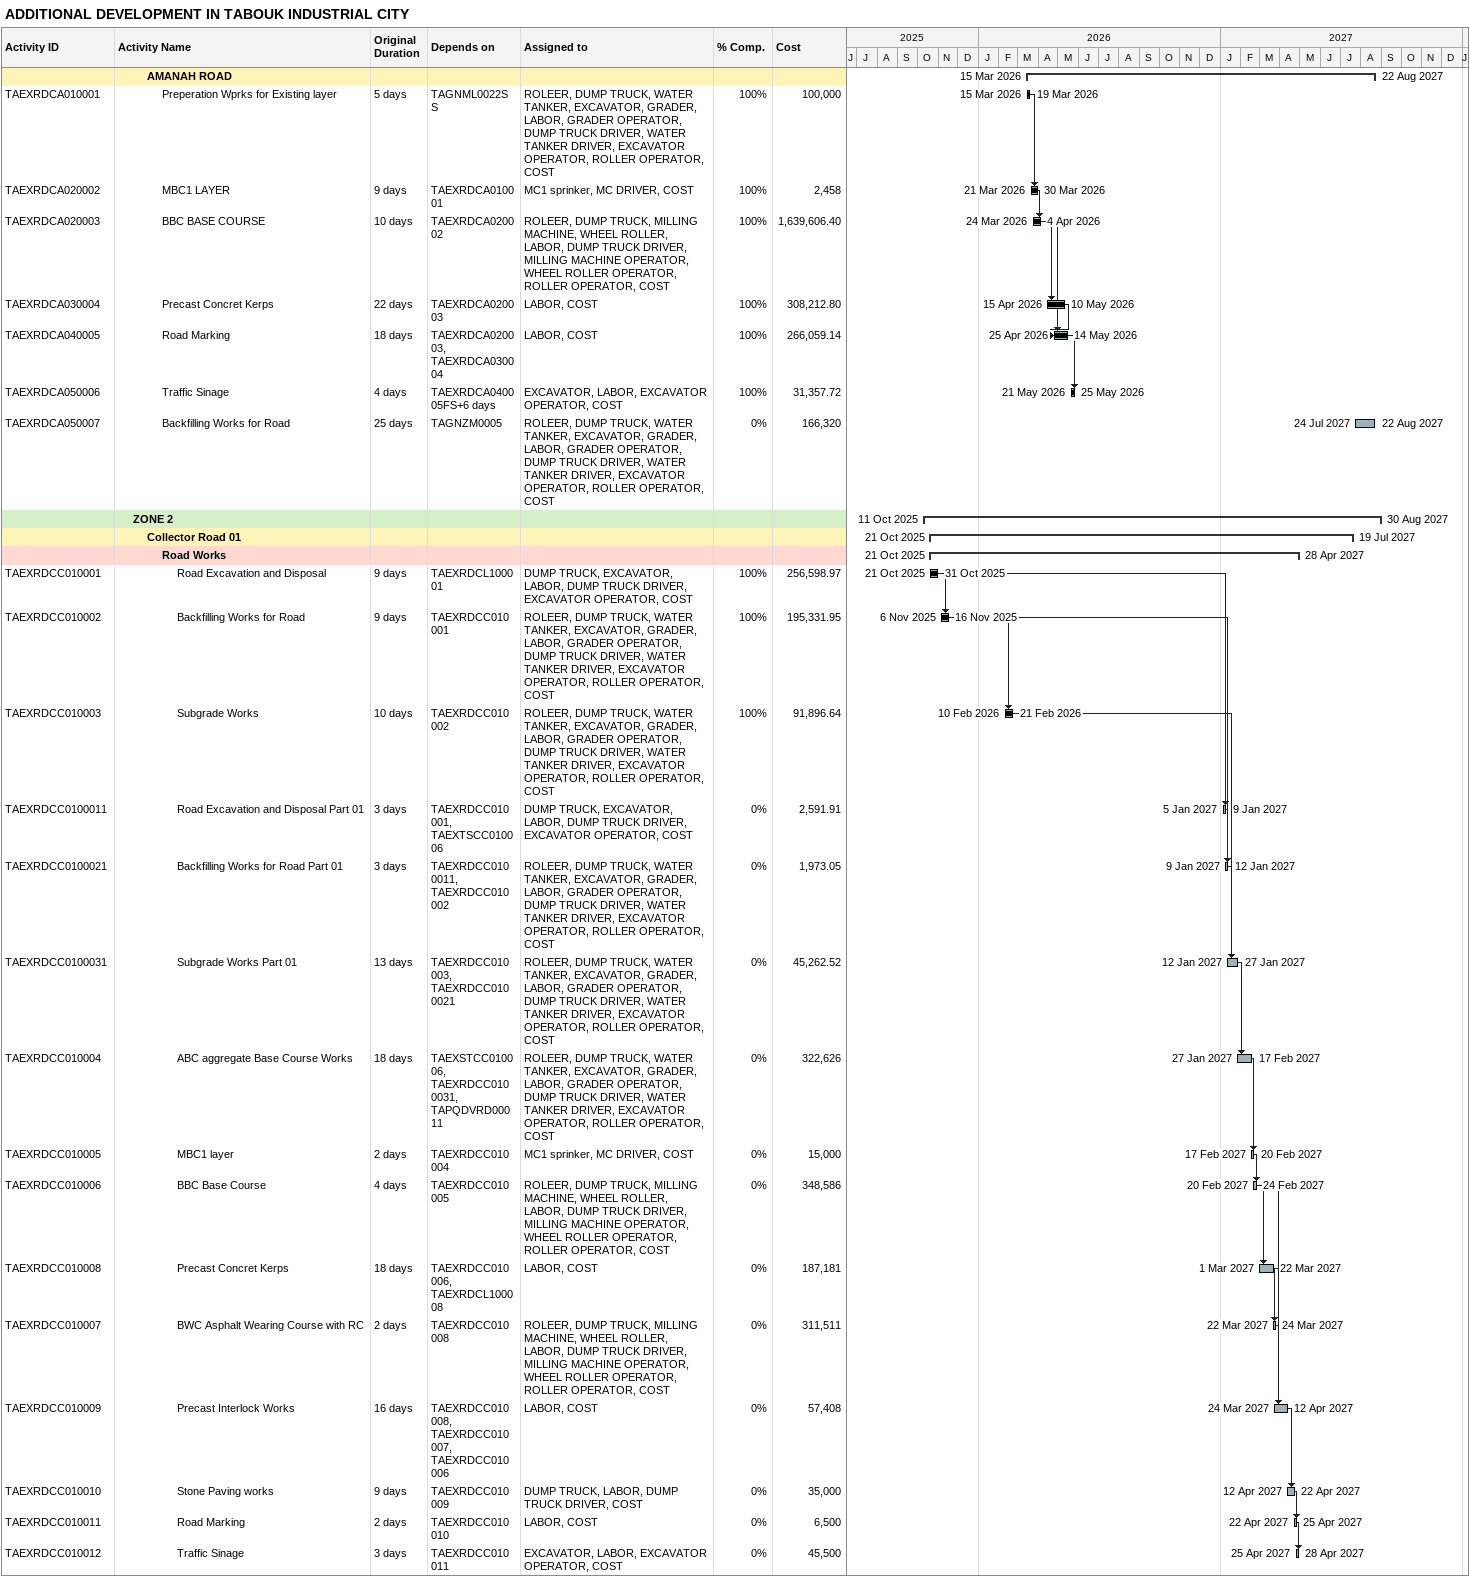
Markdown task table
ADDITIONAL DEVELOPMENT IN TABOUK INDUSTRIAL CITY

| ID | Level | Task | Original duration | Start | Finish | Predecessors | Resources | % complete | Cost |
|---|---|---|---|---|---|---|---|---|---|
|  | 3 | **AMANAH ROAD** |  | 2026-03-15 | 2027-08-22 |  |  |  |  |
| TAEXRDCA010001 | 4 | Preperation Wprks for Existing layer | 5d | 2026-03-15 | 2026-03-19 | TAGNML0022SS | ROLEER, DUMP TRUCK, WATER TANKER, EXCAVATOR, GRADER, LABOR, GRADER OPERATOR, DUMP TRUCK DRIVER, WATER TANKER DRIVER, EXCAVATOR OPERATOR, ROLLER OPERATOR, COST | 100 | 100000 |
| TAEXRDCA020002 | 4 | MBC1 LAYER | 9d | 2026-03-21 | 2026-03-30 | TAEXRDCA010001 | MC1 sprinker, MC DRIVER, COST | 100 | 2458 |
| TAEXRDCA020003 | 4 | BBC BASE COURSE | 10d | 2026-03-24 | 2026-04-04 | TAEXRDCA020002 | ROLEER, DUMP TRUCK, MILLING MACHINE, WHEEL ROLLER, LABOR, DUMP TRUCK DRIVER, MILLING MACHINE OPERATOR, WHEEL ROLLER OPERATOR, ROLLER OPERATOR, COST | 100 | 1639606.40 |
| TAEXRDCA030004 | 4 | Precast Concret Kerps | 22d | 2026-04-15 | 2026-05-10 | TAEXRDCA020003 | LABOR, COST | 100 | 308212.80 |
| TAEXRDCA040005 | 4 | Road Marking | 18d | 2026-04-25 | 2026-05-14 | TAEXRDCA020003, TAEXRDCA030004 | LABOR, COST | 100 | 266059.14 |
| TAEXRDCA050006 | 4 | Traffic Sinage | 4d | 2026-05-21 | 2026-05-25 | TAEXRDCA040005FS+6d | EXCAVATOR, LABOR, EXCAVATOR OPERATOR, COST | 100 | 31357.72 |
| TAEXRDCA050007 | 4 | Backfilling Works for Road | 25d | 2027-07-24 | 2027-08-22 | TAGNZM0005 | ROLEER, DUMP TRUCK, WATER TANKER, EXCAVATOR, GRADER, LABOR, GRADER OPERATOR, DUMP TRUCK DRIVER, WATER TANKER DRIVER, EXCAVATOR OPERATOR, ROLLER OPERATOR, COST | 0 | 166320 |
|  | 2 | **ZONE 2** |  | 2025-10-11 | 2027-08-30 |  |  |  |  |
|  | 3 | **Collector Road 01** |  | 2025-10-21 | 2027-07-19 |  |  |  |  |
|  | 4 | **Road Works** |  | 2025-10-21 | 2027-04-28 |  |  |  |  |
| TAEXRDCC010001 | 5 | Road Excavation and Disposal | 9d | 2025-10-21 | 2025-10-31 | TAEXRDCL100001 | DUMP TRUCK, EXCAVATOR, LABOR, DUMP TRUCK DRIVER, EXCAVATOR OPERATOR, COST | 100 | 256598.97 |
| TAEXRDCC010002 | 5 | Backfilling Works for Road | 9d | 2025-11-06 | 2025-11-16 | TAEXRDCC010001 | ROLEER, DUMP TRUCK, WATER TANKER, EXCAVATOR, GRADER, LABOR, GRADER OPERATOR, DUMP TRUCK DRIVER, WATER TANKER DRIVER, EXCAVATOR OPERATOR, ROLLER OPERATOR, COST | 100 | 195331.95 |
| TAEXRDCC010003 | 5 | Subgrade Works | 10d | 2026-02-10 | 2026-02-21 | TAEXRDCC010002 | ROLEER, DUMP TRUCK, WATER TANKER, EXCAVATOR, GRADER, LABOR, GRADER OPERATOR, DUMP TRUCK DRIVER, WATER TANKER DRIVER, EXCAVATOR OPERATOR, ROLLER OPERATOR, COST | 100 | 91896.64 |
| TAEXRDCC0100011 | 5 | Road Excavation and Disposal Part 01 | 3d | 2027-01-05 | 2027-01-09 | TAEXRDCC010001, TAEXTSCC010006 | DUMP TRUCK, EXCAVATOR, LABOR, DUMP TRUCK DRIVER, EXCAVATOR OPERATOR, COST | 0 | 2591.91 |
| TAEXRDCC0100021 | 5 | Backfilling Works for Road Part 01 | 3d | 2027-01-09 | 2027-01-12 | TAEXRDCC0100011, TAEXRDCC010002 | ROLEER, DUMP TRUCK, WATER TANKER, EXCAVATOR, GRADER, LABOR, GRADER OPERATOR, DUMP TRUCK DRIVER, WATER TANKER DRIVER, EXCAVATOR OPERATOR, ROLLER OPERATOR, COST | 0 | 1973.05 |
| TAEXRDCC0100031 | 5 | Subgrade Works Part 01 | 13d | 2027-01-12 | 2027-01-27 | TAEXRDCC010003, TAEXRDCC0100021 | ROLEER, DUMP TRUCK, WATER TANKER, EXCAVATOR, GRADER, LABOR, GRADER OPERATOR, DUMP TRUCK DRIVER, WATER TANKER DRIVER, EXCAVATOR OPERATOR, ROLLER OPERATOR, COST | 0 | 45262.52 |
| TAEXRDCC010004 | 5 | ABC aggregate Base Course Works | 18d | 2027-01-27 | 2027-02-17 | TAEXSTCC010006, TAEXRDCC0100031, TAPQDVRD00011 | ROLEER, DUMP TRUCK, WATER TANKER, EXCAVATOR, GRADER, LABOR, GRADER OPERATOR, DUMP TRUCK DRIVER, WATER TANKER DRIVER, EXCAVATOR OPERATOR, ROLLER OPERATOR, COST | 0 | 322626 |
| TAEXRDCC010005 | 5 | MBC1 layer | 2d | 2027-02-17 | 2027-02-20 | TAEXRDCC010004 | MC1 sprinker, MC DRIVER, COST | 0 | 15000 |
| TAEXRDCC010006 | 5 | BBC Base Course | 4d | 2027-02-20 | 2027-02-24 | TAEXRDCC010005 | ROLEER, DUMP TRUCK, MILLING MACHINE, WHEEL ROLLER, LABOR, DUMP TRUCK DRIVER, MILLING MACHINE OPERATOR, WHEEL ROLLER OPERATOR, ROLLER OPERATOR, COST | 0 | 348586 |
| TAEXRDCC010008 | 5 | Precast Concret Kerps | 18d | 2027-03-01 | 2027-03-22 | TAEXRDCC010006, TAEXRDCL100008 | LABOR, COST | 0 | 187181 |
| TAEXRDCC010007 | 5 | BWC Asphalt Wearing Course with RC | 2d | 2027-03-22 | 2027-03-24 | TAEXRDCC010008 | ROLEER, DUMP TRUCK, MILLING MACHINE, WHEEL ROLLER, LABOR, DUMP TRUCK DRIVER, MILLING MACHINE OPERATOR, WHEEL ROLLER OPERATOR, ROLLER OPERATOR, COST | 0 | 311511 |
| TAEXRDCC010009 | 5 | Precast Interlock Works | 16d | 2027-03-24 | 2027-04-12 | TAEXRDCC010008, TAEXRDCC010007, TAEXRDCC010006 | LABOR, COST | 0 | 57408 |
| TAEXRDCC010010 | 5 | Stone Paving works | 9d | 2027-04-12 | 2027-04-22 | TAEXRDCC010009 | DUMP TRUCK, LABOR, DUMP TRUCK DRIVER, COST | 0 | 35000 |
| TAEXRDCC010011 | 5 | Road Marking | 2d | 2027-04-22 | 2027-04-25 | TAEXRDCC010010 | LABOR, COST | 0 | 6500 |
| TAEXRDCC010012 | 5 | Traffic Sinage | 3d | 2027-04-25 | 2027-04-28 | TAEXRDCC010011 | EXCAVATOR, LABOR, EXCAVATOR OPERATOR, COST | 0 | 45500 |
